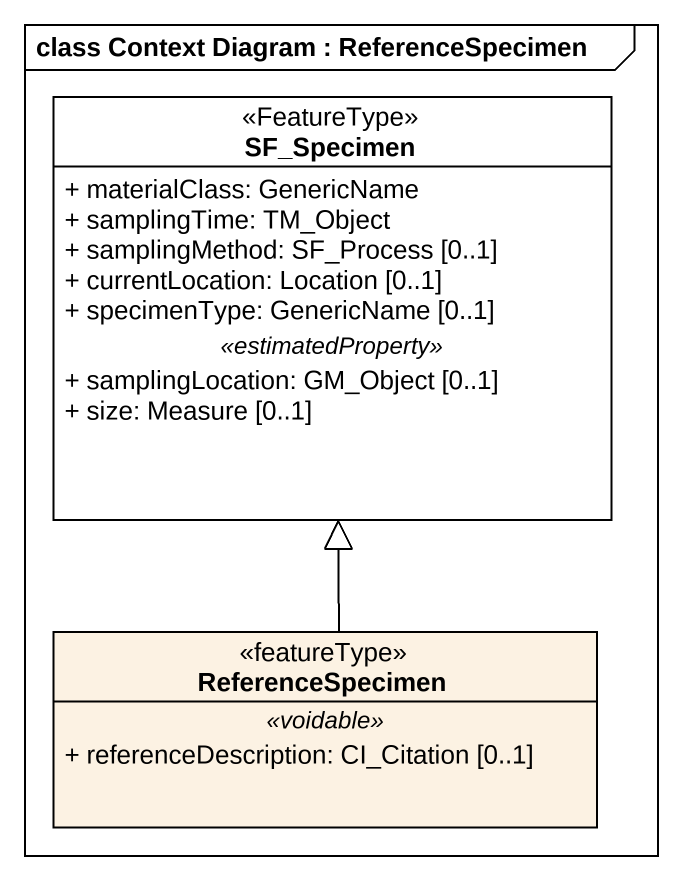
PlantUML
@startuml
mainframe class Context Diagram : ReferenceSpecimen
hide circle
hide empty members
skinparam classAttributeIconSize 0
class SF_Specimen <<FeatureType>> {
  + materialClass: GenericName
  + samplingTime: TM_Object
  + samplingMethod: SF_Process [0..1]
  + currentLocation: Location [0..1]
  + specimenType: GenericName [0..1]
  .. <<estimatedProperty>> ..
  + samplingLocation: GM_Object [0..1]
  + size: Measure [0..1]
}
class ReferenceSpecimen <<featureType>> #FCF2E3 {
  .. <<voidable>> ..
  + referenceDescription: CI_Citation [0..1]
}
ReferenceSpecimen -up-|> SF_Specimen
@enduml
